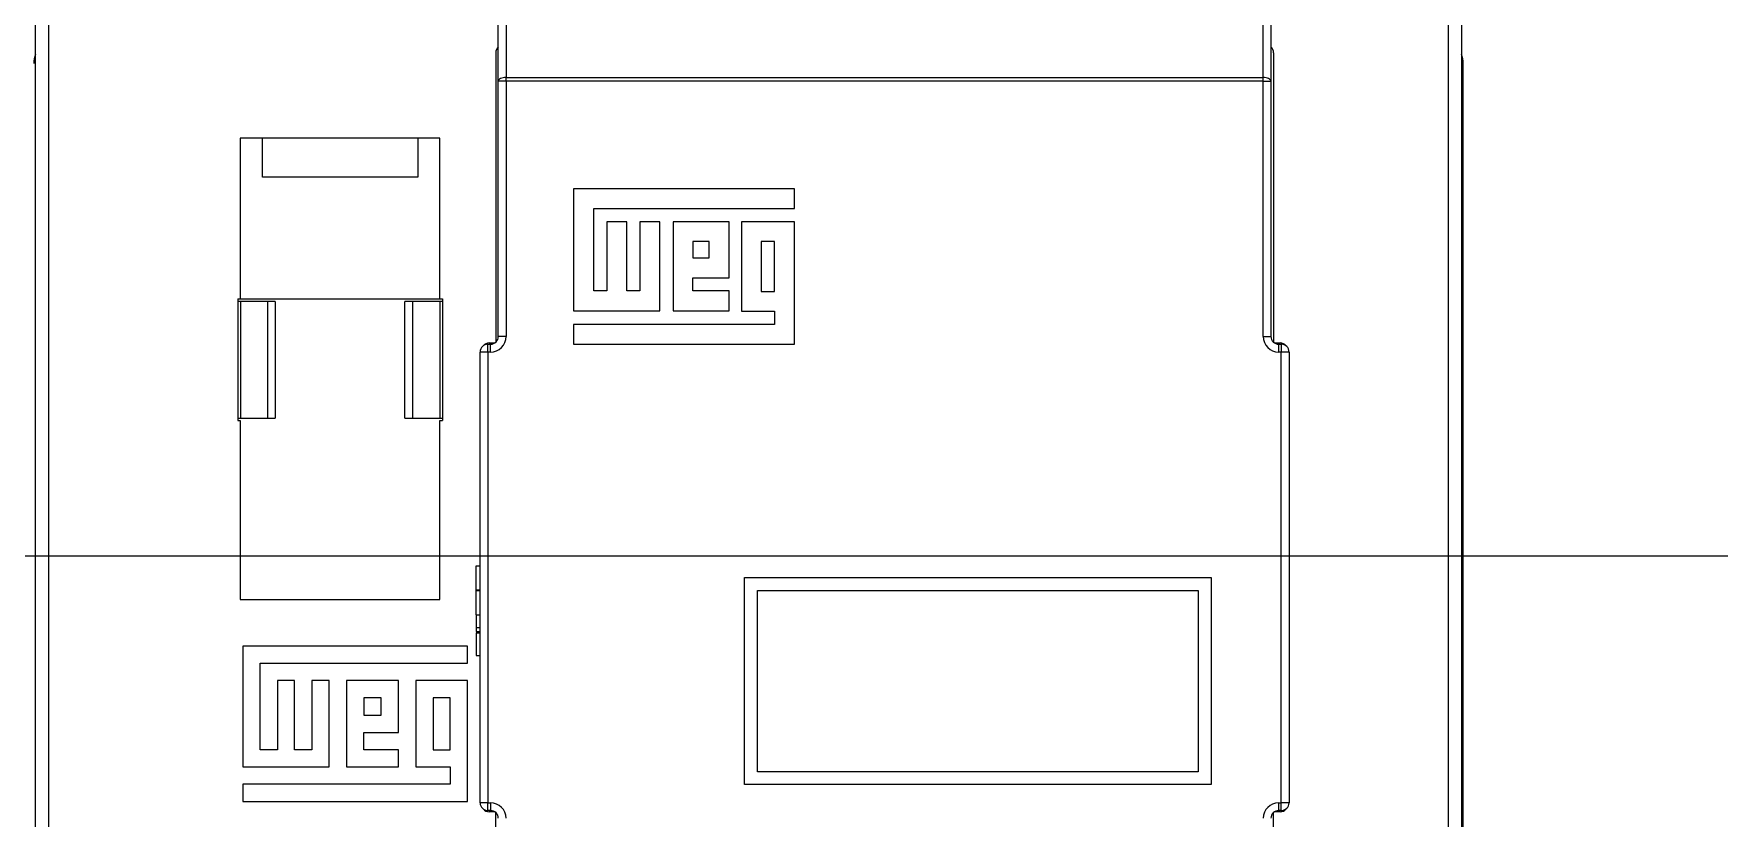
# Model space of a CAD drawing. Header units: millimetres. Extents: x 1004 to 59588, y 686 to 38112.
# Drawn here: x 44147.9 to 44212.9, y 36861.7 to 36891.9 of the extents above; entities that cross this region are included whole.
import ezdxf

# ---------------------------------------------------------------- set-up
doc = ezdxf.new("R2010")
doc.units = ezdxf.units.MM

msp = doc.modelspace()

# ---------------------------------------------------------------- linework, layer by layer
at = {"color": 7, "linetype": 'Continuous', "lineweight": 15}
for p, q in [((44147.963, 36838.707), (44147.963, 36904.707)), ((44148.463, 36904.707), (44148.463, 36838.707)), ((44202.463, 36838.707), (44202.463, 36904.707)), ((44202.963, 36904.707), (44202.963, 36838.707)), ((44166.113, 36892.807), (44166.113, 36890.256)), ((44195.313, 36890.256), (44195.313, 36892.807)), ((44165.813, 36890.106), (44165.813, 36892.657)), ((44195.613, 36892.657), (44195.613, 36890.106)), ((44165.713, 36891.207), (44165.713, 36880.034)), ((44195.713, 36891.207), (44195.713, 36880.034)), ((44166.113, 36890.106), (44166.113, 36890.256)), ((44166.113, 36890.256), (44195.313, 36890.256)), ((44195.313, 36890.106), (44195.313, 36890.256)), ((44203.031, 36852.789), (44203.031, 36890.789)), ((44166.113, 36890.106), (44165.813, 36890.106)), ((44165.813, 36880.257), (44165.813, 36890.106)), ((44166.113, 36890.106), (44166.113, 36880.257)), ((44195.313, 36890.106), (44166.113, 36890.106)), ((44195.313, 36890.106), (44195.613, 36890.106)), ((44195.313, 36880.257), (44195.313, 36890.106)), ((44195.613, 36890.106), (44195.613, 36880.257)), ((44163.563, 36887.907), (44155.863, 36887.907)), ((44155.863, 36887.907), (44155.863, 36881.707)), ((44156.713, 36886.407), (44156.713, 36887.907)), ((44162.713, 36887.907), (44162.713, 36886.407)), ((44163.563, 36881.707), (44163.563, 36887.907)), ((44162.713, 36886.407), (44156.713, 36886.407)), ((44168.713, 36885.957), (44168.713, 36881.248)), ((44177.233, 36885.957), (44168.713, 36885.957)), ((44177.233, 36885.192), (44177.233, 36885.957)), ((44169.493, 36885.192), (44177.233, 36885.192)), ((44169.493, 36882.013), (44169.493, 36885.192)), ((44170.003, 36884.683), (44170.003, 36882.013)), ((44170.768, 36884.683), (44170.003, 36884.683)), ((44170.768, 36882.013), (44170.768, 36884.683)), ((44171.278, 36884.683), (44171.278, 36882.013)), ((44172.043, 36884.683), (44171.278, 36884.683)), ((44172.043, 36881.248), (44172.043, 36884.683)), ((44172.553, 36884.683), (44172.553, 36881.248)), ((44174.713, 36884.683), (44172.553, 36884.683)), ((44174.713, 36882.523), (44174.713, 36884.683)), ((44175.193, 36884.683), (44175.193, 36881.232)), ((44177.233, 36884.683), (44175.193, 36884.683)), ((44177.233, 36879.957), (44177.233, 36884.683)), ((44173.318, 36883.918), (44173.318, 36883.288)), ((44173.948, 36883.918), (44173.318, 36883.918)), ((44173.948, 36883.288), (44173.948, 36883.918)), ((44176.468, 36883.918), (44175.958, 36883.918)), ((44175.958, 36883.918), (44175.958, 36881.997)), ((44176.468, 36881.997), (44176.468, 36883.918)), ((44173.318, 36883.288), (44173.948, 36883.288)), ((44173.318, 36882.523), (44174.713, 36882.523)), ((44173.318, 36882.013), (44173.318, 36882.523)), ((44170.003, 36882.013), (44169.493, 36882.013)), ((44171.278, 36882.013), (44170.768, 36882.013)), ((44174.713, 36882.013), (44173.318, 36882.013)), ((44174.713, 36881.248), (44174.713, 36882.013)), ((44175.958, 36881.997), (44176.468, 36881.997)), ((44155.763, 36881.707), (44155.863, 36881.707)), ((44155.763, 36881.707), (44155.763, 36877.007)), ((44155.864, 36881.607), (44155.763, 36881.607)), ((44155.863, 36881.707), (44163.563, 36881.707)), ((44155.864, 36881.607), (44155.864, 36877.107)), ((44156.913, 36881.607), (44155.864, 36881.607)), ((44156.913, 36881.607), (44156.913, 36877.107)), ((44157.213, 36881.607), (44156.913, 36881.607)), ((44157.213, 36881.607), (44157.213, 36877.107)), ((44162.213, 36877.107), (44162.213, 36881.607)), ((44162.513, 36881.607), (44162.213, 36881.607)), ((44162.513, 36877.107), (44162.513, 36881.607)), ((44163.563, 36881.607), (44162.513, 36881.607)), ((44163.563, 36881.707), (44163.663, 36881.707)), ((44163.663, 36881.607), (44163.563, 36881.607)), ((44163.563, 36881.607), (44163.563, 36877.107)), ((44163.663, 36881.707), (44163.663, 36877.007)), ((44168.713, 36881.248), (44172.043, 36881.248)), ((44172.553, 36881.248), (44174.713, 36881.248)), ((44175.193, 36881.232), (44176.468, 36881.232)), ((44176.468, 36881.232), (44176.468, 36880.722)), ((44176.468, 36880.722), (44168.713, 36880.722)), ((44168.713, 36880.722), (44168.713, 36879.957)), ((44165.413, 36879.657), (44165.413, 36879.957)), ((44165.413, 36879.957), (44165.513, 36879.957)), ((44165.463, 36880.007), (44165.678, 36880.007)), ((44165.463, 36880.007), (44165.463, 36879.957)), ((44165.513, 36879.657), (44165.513, 36879.957)), ((44166.113, 36880.257), (44165.813, 36880.257)), ((44168.713, 36879.957), (44177.233, 36879.957)), ((44195.313, 36880.257), (44195.613, 36880.257)), ((44195.747, 36880.007), (44195.963, 36880.007)), ((44195.913, 36879.657), (44195.913, 36879.957)), ((44195.913, 36879.957), (44196.013, 36879.957)), ((44195.963, 36879.957), (44195.963, 36880.007)), ((44196.013, 36879.957), (44196.013, 36879.657)), ((44165.113, 36862.257), (44165.113, 36879.657)), ((44165.413, 36879.657), (44165.113, 36879.657)), ((44165.413, 36879.657), (44165.413, 36862.257)), ((44165.513, 36879.657), (44165.413, 36879.657)), ((44196.013, 36879.657), (44195.913, 36879.657)), ((44196.313, 36879.657), (44196.013, 36879.657)), ((44196.013, 36862.257), (44196.013, 36879.657)), ((44196.313, 36879.657), (44196.313, 36862.257)), ((44155.763, 36877.107), (44155.864, 36877.107)), ((44155.763, 36877.007), (44155.863, 36877.007)), ((44155.863, 36877.007), (44155.863, 36870.107)), ((44155.864, 36877.107), (44156.913, 36877.107)), ((44156.913, 36877.107), (44157.213, 36877.107)), ((44162.213, 36877.107), (44162.513, 36877.107)), ((44162.513, 36877.107), (44163.563, 36877.107)), ((44163.563, 36877.107), (44163.663, 36877.107)), ((44163.563, 36870.107), (44163.563, 36877.007)), ((44163.563, 36877.007), (44163.663, 36877.007)), ((44164.963, 36871.406), (44165.113, 36871.406)), ((44164.963, 36870.483), (44164.963, 36871.406)), ((44175.313, 36870.957), (44193.313, 36870.957)), ((44175.313, 36862.957), (44175.313, 36870.957)), ((44193.313, 36870.957), (44193.313, 36862.957)), ((44155.863, 36870.107), (44163.563, 36870.107)), ((44164.963, 36870.483), (44165.113, 36870.483)), ((44164.963, 36870.457), (44164.963, 36870.483)), ((44164.963, 36870.457), (44165.113, 36870.457)), ((44164.963, 36869.509), (44164.963, 36870.457)), ((44175.813, 36863.457), (44175.813, 36870.457)), ((44175.813, 36870.457), (44192.813, 36870.457)), ((44192.813, 36870.457), (44192.813, 36863.457)), ((44164.963, 36869.509), (44165.113, 36869.509)), ((44164.963, 36869.02), (44165.113, 36869.02)), ((44164.963, 36868.866), (44165.113, 36868.866)), ((44164.963, 36868.821), (44165.113, 36868.821)), ((44164.629, 36868.307), (44155.963, 36868.307)), ((44155.963, 36868.307), (44155.963, 36863.641)), ((44164.629, 36867.641), (44164.629, 36868.307)), ((44156.626, 36867.641), (44164.629, 36867.641)), ((44156.626, 36864.307), (44156.626, 36867.641)), ((44164.963, 36867.948), (44165.113, 36867.948)), ((44157.293, 36866.974), (44157.293, 36864.307)), ((44157.959, 36866.974), (44157.293, 36866.974)), ((44157.959, 36864.307), (44157.959, 36866.974)), ((44158.626, 36866.974), (44158.626, 36864.307)), ((44159.293, 36866.974), (44158.626, 36866.974)), ((44159.293, 36863.641), (44159.293, 36866.974)), ((44159.959, 36866.974), (44159.959, 36863.641)), ((44161.959, 36866.974), (44159.959, 36866.974)), ((44161.959, 36864.974), (44161.959, 36866.974)), ((44164.629, 36866.974), (44162.629, 36866.974)), ((44162.629, 36866.974), (44162.629, 36863.641)), ((44164.629, 36862.307), (44164.629, 36866.974)), ((44161.293, 36866.307), (44160.626, 36866.307)), ((44160.626, 36866.307), (44160.626, 36865.641)), ((44161.293, 36865.641), (44161.293, 36866.307)), ((44163.963, 36866.307), (44163.296, 36866.307)), ((44163.296, 36866.307), (44163.296, 36864.307)), ((44163.963, 36864.307), (44163.963, 36866.307)), ((44160.626, 36865.641), (44161.293, 36865.641)), ((44160.626, 36864.974), (44161.959, 36864.974)), ((44160.626, 36864.307), (44160.626, 36864.974)), ((44157.293, 36864.307), (44156.626, 36864.307)), ((44158.626, 36864.307), (44157.959, 36864.307)), ((44161.959, 36864.307), (44160.626, 36864.307)), ((44161.959, 36863.641), (44161.959, 36864.307)), ((44163.296, 36864.307), (44163.963, 36864.307)), ((44155.963, 36863.641), (44159.293, 36863.641)), ((44159.959, 36863.641), (44161.959, 36863.641)), ((44162.629, 36863.641), (44163.963, 36863.641)), ((44163.963, 36863.641), (44163.963, 36862.974)), ((44155.963, 36862.974), (44155.963, 36862.307)), ((44163.963, 36862.974), (44155.963, 36862.974)), ((44193.313, 36862.957), (44175.313, 36862.957)), ((44192.813, 36863.457), (44175.813, 36863.457)), ((44155.963, 36862.307), (44164.629, 36862.307)), ((44165.413, 36862.257), (44165.113, 36862.257)), ((44165.413, 36861.957), (44165.413, 36862.257)), ((44165.413, 36862.257), (44165.513, 36862.257)), ((44165.513, 36862.257), (44165.513, 36861.957)), ((44195.913, 36861.957), (44195.913, 36862.257)), ((44195.913, 36862.257), (44196.013, 36862.257)), ((44196.013, 36861.957), (44196.013, 36862.257)), ((44196.313, 36862.257), (44196.013, 36862.257)), ((44165.513, 36861.957), (44165.413, 36861.957)), ((44165.463, 36861.957), (44165.463, 36861.907)), ((44165.678, 36861.907), (44165.463, 36861.907)), ((44165.713, 36850.707), (44165.713, 36861.881)), ((44195.713, 36850.707), (44195.713, 36861.881)), ((44195.963, 36861.907), (44195.747, 36861.907)), ((44196.013, 36861.957), (44195.913, 36861.957)), ((44195.963, 36861.907), (44195.963, 36861.957))]:
    msp.add_line(p, q, dxfattribs=at)
msp.add_line((44092.042, 36871.789), (44748.186, 36871.789))
at = {"color": 7, "linetype": 'Continuous', "lineweight": 15, "flags": 128}
for points in [[(44166.113, 36890.256), (44166.054, 36890.253), (44165.998, 36890.244), (44165.946, 36890.231), (44165.901, 36890.212), (44165.863, 36890.189), (44165.835, 36890.163), (44165.818, 36890.135), (44165.813, 36890.106)], [(44195.613, 36890.106), (44195.607, 36890.135), (44195.59, 36890.163), (44195.562, 36890.189), (44195.525, 36890.212), (44195.479, 36890.231), (44195.427, 36890.244), (44195.371, 36890.253), (44195.313, 36890.256)]]:
    msp.add_lwpolyline(points, dxfattribs=at)
at = {"color": 7, "linetype": 'Continuous', "lineweight": 15}
for centre, radius, start, end in [((44148.894, 36890.789), 1, 158.72102, 180), ((44166.013, 36891.207), 0.3, 131.81031, 180), ((44195.413, 36891.207), 0.3, 0, 48.18969), ((44202.031, 36890.789), 1, 0, 21.27898), ((44165.413, 36879.657), 0.3, 90, 180), ((44165.463, 36879.707), 0.3, 90, 141.7681), ((44165.513, 36880.257), 0.6, 270, 0), ((44165.513, 36880.257), 0.3, 270, 0), ((44195.913, 36880.257), 0.6, 180, 270), ((44195.913, 36880.257), 0.3, 180, 270), ((44195.963, 36879.707), 0.3, 38.2319, 90), ((44196.013, 36879.657), 0.3, 0, 90), ((44165.413, 36862.257), 0.3, 180, 270), ((44165.513, 36861.657), 0.6, 0, 90), ((44195.913, 36861.657), 0.6, 90, 180), ((44196.013, 36862.257), 0.3, 270, 0), ((44165.463, 36862.207), 0.3, 218.2319, 270), ((44165.513, 36861.657), 0.3, 0, 90), ((44195.913, 36861.657), 0.3, 90, 180), ((44195.963, 36862.207), 0.3, 270, 321.7681)]:
    msp.add_arc(centre, radius, start, end, dxfattribs=at)
for points, knots in [([(44164.963, 36869.509), (44164.963, 36869.473), (44164.963, 36869.352), (44164.963, 36869.174), (44164.963, 36869.043), (44164.963, 36869.028), (44164.963, 36869.02)], [0, 0, 0, 0, 0.142235, 0.474771, 0.737303, 1, 1, 1, 1]), ([(44164.963, 36869.02), (44164.963, 36868.994), (44164.963, 36868.93), (44164.963, 36868.878), (44164.963, 36868.87), (44164.963, 36868.866)], [0, 0, 0, 0, 0.26124, 0.630483, 1, 1, 1, 1]), ([(44164.963, 36868.821), (44164.963, 36868.629), (44164.963, 36868.285), (44164.963, 36868.051), (44164.963, 36867.948)], [0, 0, 0, 0, 0.559511, 1, 1, 1, 1])]:
    msp.add_open_spline(points, degree=3, knots=knots, dxfattribs=at)

doc.saveas('drawing.dxf')
